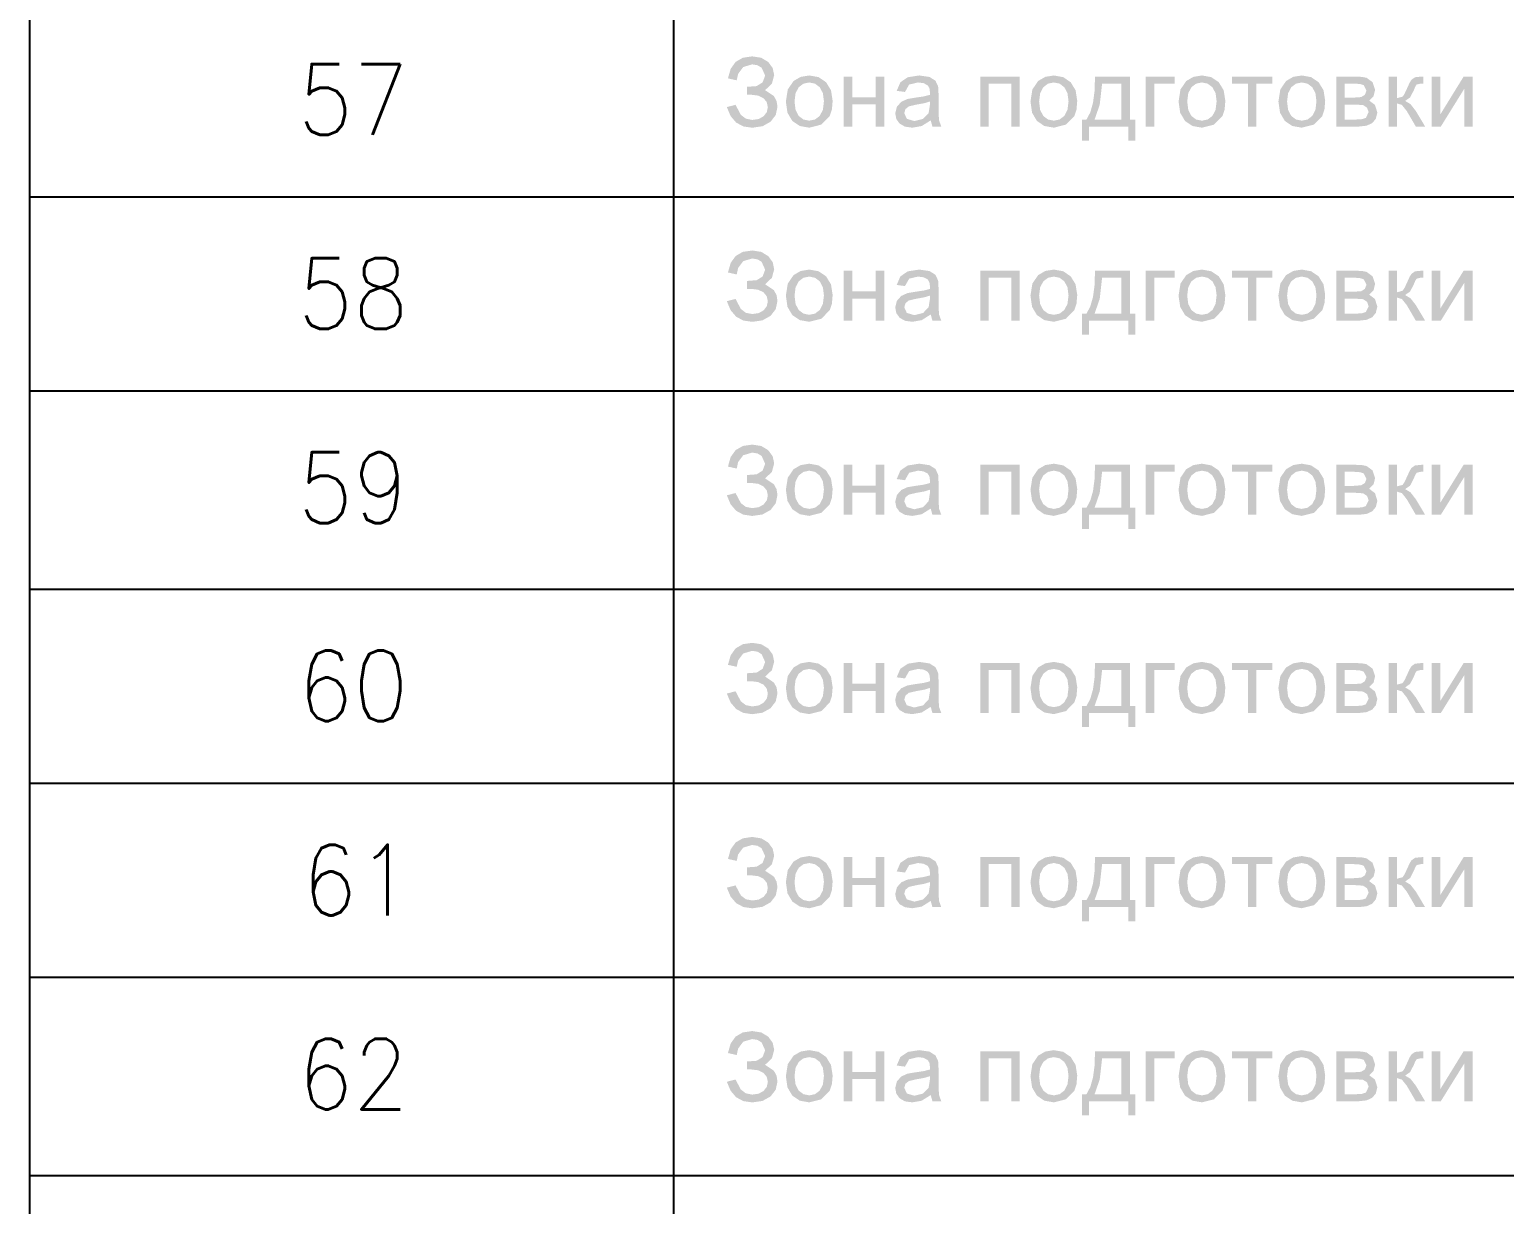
# Model space of a CAD drawing. Header units: millimetres. Extents: x 0 to 420, y 0 to 297.
# Drawn here: x 28.91 to 44.04, y 112.44 to 124.48 of the extents above; entities that cross this region are included whole.
import ezdxf

# ---------------------------------------------------------------- set-up
doc = ezdxf.new("R2010")
doc.units = ezdxf.units.MM
doc.layers.get('0').update_dxf_attribs({"linetype": 'CONTINUOUS'})
doc.styles.get("Standard").update_dxf_attribs({"font": 'STANDARD'})

msp = doc.modelspace()

# ---------------------------------------------------------------- hatches: boundary and pattern name
at = {"true_color": 0x0000fb}
for points in [[(36.063149, 123.685873), (36.152446, 123.709024), (36.207016, 123.605947), (36.258211, 123.567017), (36.323874, 123.554133), (36.390158, 123.563641), (36.440732, 123.592167), (36.472978, 123.634335), (36.483727, 123.684771), (36.472289, 123.736861), (36.438527, 123.777375), (36.384852, 123.80342), (36.315055, 123.812102), (36.270406, 123.812102), (36.270406, 123.893681), (36.369074, 123.900847), (36.429707, 123.938881), (36.456166, 124.008885), (36.419786, 124.089363), (36.37748, 124.114925), (36.322772, 124.123538), (36.23127, 124.096529), (36.178905, 124.025973), (36.164573, 123.959827), (36.074725, 123.980222), (36.102725, 124.0787), (36.153618, 124.14917), (36.227351, 124.191527), (36.323874, 124.205669), (36.416547, 124.1912), (36.488136, 124.147792), (36.533543, 124.085298), (36.54877, 124.013295), (36.525343, 123.925238), (36.455615, 123.859506), (36.546014, 123.798321), (36.573299, 123.747816), (36.582394, 123.688629), (36.564617, 123.604362), (36.511287, 123.535391), (36.429018, 123.489503), (36.324425, 123.474207), (36.232751, 123.487436), (36.158647, 123.527123), (36.102113, 123.593269)], [(37.262357, 123.998412), (37.349449, 123.998412), (37.349449, 123.785643), (37.589779, 123.785643), (37.589779, 123.998412), (37.676871, 123.998412), (37.676871, 123.486333), (37.589779, 123.486333), (37.589779, 123.713434), (37.349449, 123.713434), (37.349449, 123.486333), (37.262357, 123.486333)], [(38.661615, 123.998412), (39.065655, 123.998412), (39.065655, 123.486333), (38.979115, 123.486333), (38.979115, 123.926754), (38.748707, 123.926754), (38.748707, 123.486333), (38.661615, 123.486333)], [(40.358694, 123.998412), (40.653594, 123.998412), (40.653594, 123.926754), (40.445786, 123.926754), (40.445786, 123.486333), (40.358694, 123.486333)], [(41.241099, 123.998412), (41.657267, 123.998412), (41.657267, 123.926754), (41.492453, 123.926754), (41.492453, 123.486333), (41.406464, 123.486333), (41.406464, 123.926754), (41.241099, 123.926754)], [(42.84718, 123.998412), (42.934272, 123.998412), (42.934272, 123.777375), (42.992149, 123.792809), (43.012544, 123.823884), (43.041207, 123.885964), (43.063945, 123.936056), (43.082549, 123.965891), (43.118929, 123.991798), (43.186177, 123.998412), (43.203265, 123.998412), (43.203265, 123.926754), (43.179011, 123.927306), (43.135465, 123.916832), (43.122305, 123.895748), (43.104597, 123.853994), (43.068217, 123.784541), (43.017505, 123.749263), (43.07304, 123.715777), (43.127748, 123.645083), (43.222557, 123.486333), (43.127197, 123.486333), (43.034593, 123.645083), (42.984432, 123.707922), (42.934272, 123.723356), (42.934272, 123.486333), (42.84718, 123.486333)], [(43.28992, 123.998412), (43.377012, 123.998412), (43.377012, 123.608152), (43.617342, 123.998412), (43.711049, 123.998412), (43.711049, 123.486333), (43.624508, 123.486333), (43.624508, 123.874389), (43.383627, 123.486333), (43.28992, 123.486333)], [(36.063149, 121.696207), (36.152446, 121.719358), (36.207016, 121.61628), (36.258211, 121.577351), (36.323874, 121.564466), (36.390158, 121.573975), (36.440732, 121.6025), (36.472978, 121.644668), (36.483727, 121.695104), (36.472289, 121.747194), (36.438527, 121.787708), (36.384852, 121.813753), (36.315055, 121.822435), (36.270406, 121.822435), (36.270406, 121.904015), (36.369074, 121.911181), (36.429707, 121.949214), (36.456166, 122.019219), (36.419786, 122.099696), (36.37748, 122.125259), (36.322772, 122.133872), (36.23127, 122.106862), (36.178905, 122.036306), (36.164573, 121.970161), (36.074725, 121.990556), (36.102725, 122.089034), (36.153618, 122.159503), (36.227351, 122.20186), (36.323874, 122.216003), (36.416547, 122.201533), (36.488136, 122.158125), (36.533543, 122.095631), (36.54877, 122.023628), (36.525343, 121.935572), (36.455615, 121.869839), (36.546014, 121.808655), (36.573299, 121.758149), (36.582394, 121.698963), (36.564617, 121.614696), (36.511287, 121.545725), (36.429018, 121.499836), (36.324425, 121.48454), (36.232751, 121.497769), (36.158647, 121.537457), (36.102113, 121.603602)], [(37.262357, 122.008746), (37.349449, 122.008746), (37.349449, 121.795977), (37.589779, 121.795977), (37.589779, 122.008746), (37.676871, 122.008746), (37.676871, 121.496667), (37.589779, 121.496667), (37.589779, 121.723767), (37.349449, 121.723767), (37.349449, 121.496667), (37.262357, 121.496667)], [(38.661615, 122.008746), (39.065655, 122.008746), (39.065655, 121.496667), (38.979115, 121.496667), (38.979115, 121.937088), (38.748707, 121.937088), (38.748707, 121.496667), (38.661615, 121.496667)], [(40.358694, 122.008746), (40.653594, 122.008746), (40.653594, 121.937088), (40.445786, 121.937088), (40.445786, 121.496667), (40.358694, 121.496667)], [(41.241099, 122.008746), (41.657267, 122.008746), (41.657267, 121.937088), (41.492453, 121.937088), (41.492453, 121.496667), (41.406464, 121.496667), (41.406464, 121.937088), (41.241099, 121.937088)], [(42.84718, 122.008746), (42.934272, 122.008746), (42.934272, 121.787708), (42.992149, 121.803142), (43.012544, 121.834217), (43.041207, 121.896298), (43.063945, 121.946389), (43.082549, 121.976224), (43.118929, 122.002131), (43.186177, 122.008746), (43.203265, 122.008746), (43.203265, 121.937088), (43.179011, 121.937639), (43.135465, 121.927166), (43.122305, 121.906082), (43.104597, 121.864327), (43.068217, 121.794874), (43.017505, 121.759596), (43.07304, 121.72611), (43.127748, 121.655417), (43.222557, 121.496667), (43.127197, 121.496667), (43.034593, 121.655417), (42.984432, 121.718255), (42.934272, 121.733689), (42.934272, 121.496667), (42.84718, 121.496667)], [(43.28992, 122.008746), (43.377012, 122.008746), (43.377012, 121.618485), (43.617342, 122.008746), (43.711049, 122.008746), (43.711049, 121.496667), (43.624508, 121.496667), (43.624508, 121.884722), (43.383627, 121.496667), (43.28992, 121.496667)], [(36.063149, 119.70654), (36.152446, 119.729691), (36.207016, 119.626614), (36.258211, 119.587684), (36.323874, 119.574799), (36.390158, 119.584308), (36.440732, 119.612833), (36.472978, 119.655001), (36.483727, 119.705437), (36.472289, 119.757527), (36.438527, 119.798042), (36.384852, 119.824087), (36.315055, 119.832768), (36.270406, 119.832768), (36.270406, 119.914348), (36.369074, 119.921514), (36.429707, 119.959548), (36.456166, 120.029552), (36.419786, 120.11003), (36.37748, 120.135592), (36.322772, 120.144205), (36.23127, 120.117195), (36.178905, 120.04664), (36.164573, 119.980494), (36.074725, 120.000889), (36.102725, 120.099367), (36.153618, 120.169836), (36.227351, 120.212194), (36.323874, 120.226336), (36.416547, 120.211867), (36.488136, 120.168458), (36.533543, 120.105964), (36.54877, 120.033962), (36.525343, 119.945905), (36.455615, 119.880173), (36.546014, 119.818988), (36.573299, 119.768483), (36.582394, 119.709296), (36.564617, 119.625029), (36.511287, 119.556058), (36.429018, 119.510169), (36.324425, 119.494873), (36.232751, 119.508102), (36.158647, 119.54779), (36.102113, 119.613936)], [(37.262357, 120.019079), (37.349449, 120.019079), (37.349449, 119.80631), (37.589779, 119.80631), (37.589779, 120.019079), (37.676871, 120.019079), (37.676871, 119.507), (37.589779, 119.507), (37.589779, 119.734101), (37.349449, 119.734101), (37.349449, 119.507), (37.262357, 119.507)], [(38.661615, 120.019079), (39.065655, 120.019079), (39.065655, 119.507), (38.979115, 119.507), (38.979115, 119.947421), (38.748707, 119.947421), (38.748707, 119.507), (38.661615, 119.507)], [(40.358694, 120.019079), (40.653594, 120.019079), (40.653594, 119.947421), (40.445786, 119.947421), (40.445786, 119.507), (40.358694, 119.507)], [(41.241099, 120.019079), (41.657267, 120.019079), (41.657267, 119.947421), (41.492453, 119.947421), (41.492453, 119.507), (41.406464, 119.507), (41.406464, 119.947421), (41.241099, 119.947421)], [(42.84718, 120.019079), (42.934272, 120.019079), (42.934272, 119.798042), (42.992149, 119.813476), (43.012544, 119.84455), (43.041207, 119.906631), (43.063945, 119.956723), (43.082549, 119.986557), (43.118929, 120.012464), (43.186177, 120.019079), (43.203265, 120.019079), (43.203265, 119.947421), (43.179011, 119.947972), (43.135465, 119.937499), (43.122305, 119.916415), (43.104597, 119.874661), (43.068217, 119.805207), (43.017505, 119.76993), (43.07304, 119.736443), (43.127748, 119.66575), (43.222557, 119.507), (43.127197, 119.507), (43.034593, 119.66575), (42.984432, 119.728589), (42.934272, 119.744023), (42.934272, 119.507), (42.84718, 119.507)], [(43.28992, 120.019079), (43.377012, 120.019079), (43.377012, 119.628819), (43.617342, 120.019079), (43.711049, 120.019079), (43.711049, 119.507), (43.624508, 119.507), (43.624508, 119.895056), (43.383627, 119.507), (43.28992, 119.507)], [(36.063149, 117.67454), (36.152446, 117.697691), (36.207016, 117.594614), (36.258211, 117.555684), (36.323874, 117.542799), (36.390158, 117.552308), (36.440732, 117.580833), (36.472978, 117.623001), (36.483727, 117.673437), (36.472289, 117.725527), (36.438527, 117.766042), (36.384852, 117.792087), (36.315055, 117.800768), (36.270406, 117.800768), (36.270406, 117.882348), (36.369074, 117.889514), (36.429707, 117.927548), (36.456166, 117.997552), (36.419786, 118.07803), (36.37748, 118.103592), (36.322772, 118.112205), (36.23127, 118.085195), (36.178905, 118.01464), (36.164573, 117.948494), (36.074725, 117.968889), (36.102725, 118.067367), (36.153618, 118.137836), (36.227351, 118.180194), (36.323874, 118.194336), (36.416547, 118.179867), (36.488136, 118.136458), (36.533543, 118.073964), (36.54877, 118.001962), (36.525343, 117.913905), (36.455615, 117.848173), (36.546014, 117.786988), (36.573299, 117.736483), (36.582394, 117.677296), (36.564617, 117.593029), (36.511287, 117.524058), (36.429018, 117.478169), (36.324425, 117.462873), (36.232751, 117.476102), (36.158647, 117.51579), (36.102113, 117.581936)], [(37.262357, 117.987079), (37.349449, 117.987079), (37.349449, 117.77431), (37.589779, 117.77431), (37.589779, 117.987079), (37.676871, 117.987079), (37.676871, 117.475), (37.589779, 117.475), (37.589779, 117.702101), (37.349449, 117.702101), (37.349449, 117.475), (37.262357, 117.475)], [(38.661615, 117.987079), (39.065655, 117.987079), (39.065655, 117.475), (38.979115, 117.475), (38.979115, 117.915421), (38.748707, 117.915421), (38.748707, 117.475), (38.661615, 117.475)], [(40.358694, 117.987079), (40.653594, 117.987079), (40.653594, 117.915421), (40.445786, 117.915421), (40.445786, 117.475), (40.358694, 117.475)], [(41.241099, 117.987079), (41.657267, 117.987079), (41.657267, 117.915421), (41.492453, 117.915421), (41.492453, 117.475), (41.406464, 117.475), (41.406464, 117.915421), (41.241099, 117.915421)], [(42.84718, 117.987079), (42.934272, 117.987079), (42.934272, 117.766042), (42.992149, 117.781476), (43.012544, 117.81255), (43.041207, 117.874631), (43.063945, 117.924723), (43.082549, 117.954557), (43.118929, 117.980464), (43.186177, 117.987079), (43.203265, 117.987079), (43.203265, 117.915421), (43.179011, 117.915972), (43.135465, 117.905499), (43.122305, 117.884415), (43.104597, 117.842661), (43.068217, 117.773207), (43.017505, 117.73793), (43.07304, 117.704443), (43.127748, 117.63375), (43.222557, 117.475), (43.127197, 117.475), (43.034593, 117.63375), (42.984432, 117.696589), (42.934272, 117.712023), (42.934272, 117.475), (42.84718, 117.475)], [(43.28992, 117.987079), (43.377012, 117.987079), (43.377012, 117.596819), (43.617342, 117.987079), (43.711049, 117.987079), (43.711049, 117.475), (43.624508, 117.475), (43.624508, 117.863056), (43.383627, 117.475), (43.28992, 117.475)], [(36.063149, 115.684873), (36.152446, 115.708024), (36.207016, 115.604947), (36.258211, 115.566017), (36.323874, 115.553133), (36.390158, 115.562641), (36.440732, 115.591167), (36.472978, 115.633335), (36.483727, 115.683771), (36.472289, 115.735861), (36.438527, 115.776375), (36.384852, 115.80242), (36.315055, 115.811102), (36.270406, 115.811102), (36.270406, 115.892681), (36.369074, 115.899847), (36.429707, 115.937881), (36.456166, 116.007885), (36.419786, 116.088363), (36.37748, 116.113925), (36.322772, 116.122538), (36.23127, 116.095529), (36.178905, 116.024973), (36.164573, 115.958827), (36.074725, 115.979222), (36.102725, 116.0777), (36.153618, 116.14817), (36.227351, 116.190527), (36.323874, 116.204669), (36.416547, 116.1902), (36.488136, 116.146792), (36.533543, 116.084298), (36.54877, 116.012295), (36.525343, 115.924238), (36.455615, 115.858506), (36.546014, 115.797321), (36.573299, 115.746816), (36.582394, 115.687629), (36.564617, 115.603362), (36.511287, 115.534391), (36.429018, 115.488503), (36.324425, 115.473207), (36.232751, 115.486436), (36.158647, 115.526123), (36.102113, 115.592269)], [(37.262357, 115.997412), (37.349449, 115.997412), (37.349449, 115.784643), (37.589779, 115.784643), (37.589779, 115.997412), (37.676871, 115.997412), (37.676871, 115.485333), (37.589779, 115.485333), (37.589779, 115.712434), (37.349449, 115.712434), (37.349449, 115.485333), (37.262357, 115.485333)], [(38.661615, 115.997412), (39.065655, 115.997412), (39.065655, 115.485333), (38.979115, 115.485333), (38.979115, 115.925754), (38.748707, 115.925754), (38.748707, 115.485333), (38.661615, 115.485333)], [(40.358694, 115.997412), (40.653594, 115.997412), (40.653594, 115.925754), (40.445786, 115.925754), (40.445786, 115.485333), (40.358694, 115.485333)], [(41.241099, 115.997412), (41.657267, 115.997412), (41.657267, 115.925754), (41.492453, 115.925754), (41.492453, 115.485333), (41.406464, 115.485333), (41.406464, 115.925754), (41.241099, 115.925754)], [(42.84718, 115.997412), (42.934272, 115.997412), (42.934272, 115.776375), (42.992149, 115.791809), (43.012544, 115.822884), (43.041207, 115.884964), (43.063945, 115.935056), (43.082549, 115.964891), (43.118929, 115.990798), (43.186177, 115.997412), (43.203265, 115.997412), (43.203265, 115.925754), (43.179011, 115.926306), (43.135465, 115.915832), (43.122305, 115.894748), (43.104597, 115.852994), (43.068217, 115.783541), (43.017505, 115.748263), (43.07304, 115.714777), (43.127748, 115.644083), (43.222557, 115.485333), (43.127197, 115.485333), (43.034593, 115.644083), (42.984432, 115.706922), (42.934272, 115.722356), (42.934272, 115.485333), (42.84718, 115.485333)], [(43.28992, 115.997412), (43.377012, 115.997412), (43.377012, 115.607152), (43.617342, 115.997412), (43.711049, 115.997412), (43.711049, 115.485333), (43.624508, 115.485333), (43.624508, 115.873389), (43.383627, 115.485333), (43.28992, 115.485333)], [(36.063149, 113.695207), (36.152446, 113.718358), (36.207016, 113.61528), (36.258211, 113.576351), (36.323874, 113.563466), (36.390158, 113.572975), (36.440732, 113.6015), (36.472978, 113.643668), (36.483727, 113.694104), (36.472289, 113.746194), (36.438527, 113.786708), (36.384852, 113.812753), (36.315055, 113.821435), (36.270406, 113.821435), (36.270406, 113.903015), (36.369074, 113.910181), (36.429707, 113.948214), (36.456166, 114.018219), (36.419786, 114.098696), (36.37748, 114.124259), (36.322772, 114.132872), (36.23127, 114.105862), (36.178905, 114.035306), (36.164573, 113.969161), (36.074725, 113.989556), (36.102725, 114.088034), (36.153618, 114.158503), (36.227351, 114.20086), (36.323874, 114.215003), (36.416547, 114.200533), (36.488136, 114.157125), (36.533543, 114.094631), (36.54877, 114.022628), (36.525343, 113.934572), (36.455615, 113.868839), (36.546014, 113.807655), (36.573299, 113.757149), (36.582394, 113.697963), (36.564617, 113.613696), (36.511287, 113.544725), (36.429018, 113.498836), (36.324425, 113.48354), (36.232751, 113.496769), (36.158647, 113.536457), (36.102113, 113.602602)], [(37.262357, 114.007746), (37.349449, 114.007746), (37.349449, 113.794977), (37.589779, 113.794977), (37.589779, 114.007746), (37.676871, 114.007746), (37.676871, 113.495667), (37.589779, 113.495667), (37.589779, 113.722767), (37.349449, 113.722767), (37.349449, 113.495667), (37.262357, 113.495667)], [(38.661615, 114.007746), (39.065655, 114.007746), (39.065655, 113.495667), (38.979115, 113.495667), (38.979115, 113.936088), (38.748707, 113.936088), (38.748707, 113.495667), (38.661615, 113.495667)], [(40.358694, 114.007746), (40.653594, 114.007746), (40.653594, 113.936088), (40.445786, 113.936088), (40.445786, 113.495667), (40.358694, 113.495667)], [(41.241099, 114.007746), (41.657267, 114.007746), (41.657267, 113.936088), (41.492453, 113.936088), (41.492453, 113.495667), (41.406464, 113.495667), (41.406464, 113.936088), (41.241099, 113.936088)], [(42.84718, 114.007746), (42.934272, 114.007746), (42.934272, 113.786708), (42.992149, 113.802142), (43.012544, 113.833217), (43.041207, 113.895298), (43.063945, 113.945389), (43.082549, 113.975224), (43.118929, 114.001131), (43.186177, 114.007746), (43.203265, 114.007746), (43.203265, 113.936088), (43.179011, 113.936639), (43.135465, 113.926166), (43.122305, 113.905082), (43.104597, 113.863327), (43.068217, 113.793874), (43.017505, 113.758596), (43.07304, 113.72511), (43.127748, 113.654417), (43.222557, 113.495667), (43.127197, 113.495667), (43.034593, 113.654417), (42.984432, 113.717255), (42.934272, 113.732689), (42.934272, 113.495667), (42.84718, 113.495667)], [(43.28992, 114.007746), (43.377012, 114.007746), (43.377012, 113.617485), (43.617342, 114.007746), (43.711049, 114.007746), (43.711049, 113.495667), (43.624508, 113.495667), (43.624508, 113.883722), (43.383627, 113.495667), (43.28992, 113.495667)]]:
    msp.add_hatch(color=0, dxfattribs=at).paths.add_polyline_path(points, flags=0)
h = msp.add_hatch(color=0, dxfattribs=at)
h.paths.add_polyline_path([(36.668517, 123.742648), (36.688085, 123.866327), (36.747341, 123.953213), (36.820584, 123.995656), (36.908296, 124.009988), (37.004276, 123.992625), (37.080826, 123.940535), (37.131193, 123.858197), (37.148074, 123.749814), (37.140633, 123.661069), (37.118309, 123.59382), (37.032319, 123.506177), (36.908296, 123.474758), (36.811144, 123.491845), (36.734663, 123.54366), (36.685054, 123.627651)], flags=0)
h.paths.add_polyline_path([(36.757263, 123.742648), (36.768011, 123.656177), (36.800257, 123.594923), (36.848696, 123.558474), (36.908296, 123.546416), (36.967414, 123.558543), (37.015783, 123.595474), (37.048029, 123.657417), (37.058777, 123.745405), (37.048029, 123.8285), (37.015783, 123.889272), (36.967414, 123.925996), (36.908296, 123.93833), (36.848696, 123.925996), (36.800257, 123.889272), (36.768011, 123.828156)], flags=0)
h = msp.add_hatch(color=0, dxfattribs=at)
h.paths.add_polyline_path([(38.153674, 123.549723), (38.060518, 123.491294), (37.964607, 123.474758), (37.889917, 123.485093), (37.835071, 123.516099), (37.801103, 123.562952), (37.789872, 123.621381), (37.806959, 123.689732), (37.851608, 123.739892), (37.914446, 123.768556), (37.991616, 123.781785), (38.082429, 123.795014), (38.145957, 123.81155), (38.146508, 123.83415), (38.140376, 123.879281), (38.122254, 123.909115), (38.0805, 123.930957), (38.023036, 123.93833), (37.932636, 123.916832), (37.889641, 123.840765), (37.804754, 123.85234), (37.842788, 123.940535), (37.919407, 123.991798), (38.035714, 124.009988), (38.142098, 123.994554), (38.202732, 123.955418), (38.229741, 123.896989), (38.234151, 123.816511), (38.234151, 123.700756), (38.23546, 123.60202), (38.239663, 123.547518), (38.261712, 123.486333), (38.170761, 123.486333)], flags=0)
h.paths.add_polyline_path([(38.145957, 123.7432), (38.086908, 123.725285), (38.004294, 123.710678), (37.928778, 123.693039), (37.894602, 123.664927), (37.882476, 123.623586), (37.908383, 123.565708), (37.985553, 123.542557), (38.07485, 123.564606), (38.132176, 123.624688), (38.145957, 123.71178)], flags=0)
h = msp.add_hatch(color=0, dxfattribs=at)
h.paths.add_polyline_path([(39.176277, 123.742648), (39.195845, 123.866327), (39.255101, 123.953213), (39.328344, 123.995656), (39.416056, 124.009988), (39.512036, 123.992625), (39.588586, 123.940535), (39.638954, 123.858197), (39.655835, 123.749814), (39.648393, 123.661069), (39.626069, 123.59382), (39.540079, 123.506177), (39.416056, 123.474758), (39.318904, 123.491845), (39.242423, 123.54366), (39.192814, 123.627651)], flags=0)
h.paths.add_polyline_path([(39.265023, 123.742648), (39.275772, 123.656177), (39.308018, 123.594923), (39.356456, 123.558474), (39.416056, 123.546416), (39.475174, 123.558543), (39.523543, 123.595474), (39.555789, 123.657417), (39.566538, 123.745405), (39.555789, 123.8285), (39.523543, 123.889272), (39.475174, 123.925996), (39.416056, 123.93833), (39.356456, 123.925996), (39.308018, 123.889272), (39.275772, 123.828156)], flags=0)
h = msp.add_hatch(color=0, dxfattribs=at)
h.paths.add_polyline_path([(40.694664, 123.742648), (40.714232, 123.866327), (40.773487, 123.953213), (40.84673, 123.995656), (40.934442, 124.009988), (41.030423, 123.992625), (41.106973, 123.940535), (41.15734, 123.858197), (41.174221, 123.749814), (41.166779, 123.661069), (41.144455, 123.59382), (41.058466, 123.506177), (40.934442, 123.474758), (40.837291, 123.491845), (40.760809, 123.54366), (40.7112, 123.627651)], flags=0)
h.paths.add_polyline_path([(40.783409, 123.742648), (40.794158, 123.656177), (40.826404, 123.594923), (40.874842, 123.558474), (40.934442, 123.546416), (40.99356, 123.558543), (41.041929, 123.595474), (41.074175, 123.657417), (41.084924, 123.745405), (41.074175, 123.8285), (41.041929, 123.889272), (40.99356, 123.925996), (40.934442, 123.93833), (40.874842, 123.925996), (40.826404, 123.889272), (40.794158, 123.828156)], flags=0)
h = msp.add_hatch(color=0, dxfattribs=at)
h.paths.add_polyline_path([(41.718363, 123.742648), (41.737931, 123.866327), (41.797187, 123.953213), (41.870429, 123.995656), (41.958141, 124.009988), (42.054122, 123.992625), (42.130672, 123.940535), (42.181039, 123.858197), (42.19792, 123.749814), (42.190479, 123.661069), (42.168155, 123.59382), (42.082165, 123.506177), (41.958141, 123.474758), (41.86099, 123.491845), (41.784509, 123.54366), (41.734899, 123.627651)], flags=0)
h.paths.add_polyline_path([(41.807109, 123.742648), (41.817857, 123.656177), (41.850103, 123.594923), (41.898541, 123.558474), (41.958141, 123.546416), (42.017259, 123.558543), (42.065628, 123.595474), (42.097875, 123.657417), (42.108623, 123.745405), (42.097875, 123.8285), (42.065628, 123.889272), (42.017259, 123.925996), (41.958141, 123.93833), (41.898541, 123.925996), (41.850103, 123.889272), (41.817857, 123.828156)], flags=0)
h = msp.add_hatch(color=0, dxfattribs=at)
h.paths.add_polyline_path([(39.837917, 123.998412), (40.195104, 123.998412), (40.195104, 123.557991), (40.250777, 123.557991), (40.250777, 123.341364), (40.179119, 123.341364), (40.179119, 123.486333), (39.776181, 123.486333), (39.776181, 123.341364), (39.704523, 123.341364), (39.704523, 123.557991), (39.750274, 123.557991), (39.789858, 123.632001), (39.81766, 123.730039), (39.833679, 123.852159)], flags=0)
h.paths.add_polyline_path([(39.910677, 123.926754), (39.886355, 123.709713), (39.833507, 123.557991), (40.108564, 123.557991), (40.108564, 123.926754)], flags=0)
h = msp.add_hatch(color=0, dxfattribs=at)
h.paths.add_polyline_path([(42.312203, 123.998412), (42.512294, 123.998412), (42.576442, 123.995243), (42.621986, 123.986286), (42.683722, 123.941086), (42.709629, 123.862813), (42.694195, 123.798321), (42.648995, 123.753122), (42.708527, 123.707922), (42.73278, 123.629649), (42.717139, 123.566122), (42.680415, 123.521611), (42.622537, 123.495084), (42.543162, 123.486333), (42.312203, 123.486333)], flags=0)
h.paths.add_polyline_path([(42.399295, 123.782887), (42.491899, 123.782887), (42.567416, 123.788399), (42.604898, 123.812102), (42.621435, 123.854545), (42.592771, 123.910769), (42.553842, 123.922689), (42.494655, 123.926754), (42.399295, 123.926754)], flags=0)
h.paths.add_polyline_path([(42.399295, 123.557991), (42.513396, 123.557991), (42.575477, 123.562194), (42.61482, 123.575079), (42.643483, 123.634059), (42.627498, 123.679259), (42.586157, 123.706268), (42.504026, 123.71178), (42.399295, 123.71178)], flags=0)
h = msp.add_hatch(color=0, dxfattribs=at)
h.paths.add_polyline_path([(36.668517, 121.752982), (36.688085, 121.876661), (36.747341, 121.963546), (36.820584, 122.00599), (36.908296, 122.020321), (37.004276, 122.002958), (37.080826, 121.950868), (37.131193, 121.86853), (37.148074, 121.760148), (37.140633, 121.671402), (37.118309, 121.604154), (37.032319, 121.51651), (36.908296, 121.485091), (36.811144, 121.502179), (36.734663, 121.553993), (36.685054, 121.637984)], flags=0)
h.paths.add_polyline_path([(36.757263, 121.752982), (36.768011, 121.66651), (36.800257, 121.605256), (36.848696, 121.568807), (36.908296, 121.556749), (36.967414, 121.568876), (37.015783, 121.605807), (37.048029, 121.66775), (37.058777, 121.755738), (37.048029, 121.838834), (37.015783, 121.899605), (36.967414, 121.93633), (36.908296, 121.948663), (36.848696, 121.93633), (36.800257, 121.899605), (36.768011, 121.838489)], flags=0)
h = msp.add_hatch(color=0, dxfattribs=at)
h.paths.add_polyline_path([(38.153674, 121.560056), (38.060518, 121.501628), (37.964607, 121.485091), (37.889917, 121.495426), (37.835071, 121.526432), (37.801103, 121.573286), (37.789872, 121.631714), (37.806959, 121.700065), (37.851608, 121.750226), (37.914446, 121.778889), (37.991616, 121.792118), (38.082429, 121.805347), (38.145957, 121.821884), (38.146508, 121.844484), (38.140376, 121.889614), (38.122254, 121.919449), (38.0805, 121.941291), (38.023036, 121.948663), (37.932636, 121.927166), (37.889641, 121.851098), (37.804754, 121.862674), (37.842788, 121.950868), (37.919407, 122.002131), (38.035714, 122.020321), (38.142098, 122.004887), (38.202732, 121.965751), (38.229741, 121.907322), (38.234151, 121.826845), (38.234151, 121.711089), (38.23546, 121.612353), (38.239663, 121.557852), (38.261712, 121.496667), (38.170761, 121.496667)], flags=0)
h.paths.add_polyline_path([(38.145957, 121.753533), (38.086908, 121.735618), (38.004294, 121.721011), (37.928778, 121.703372), (37.894602, 121.67526), (37.882476, 121.633919), (37.908383, 121.576042), (37.985553, 121.552891), (38.07485, 121.574939), (38.132176, 121.635022), (38.145957, 121.722114)], flags=0)
h = msp.add_hatch(color=0, dxfattribs=at)
h.paths.add_polyline_path([(39.176277, 121.752982), (39.195845, 121.876661), (39.255101, 121.963546), (39.328344, 122.00599), (39.416056, 122.020321), (39.512036, 122.002958), (39.588586, 121.950868), (39.638954, 121.86853), (39.655835, 121.760148), (39.648393, 121.671402), (39.626069, 121.604154), (39.540079, 121.51651), (39.416056, 121.485091), (39.318904, 121.502179), (39.242423, 121.553993), (39.192814, 121.637984)], flags=0)
h.paths.add_polyline_path([(39.265023, 121.752982), (39.275772, 121.66651), (39.308018, 121.605256), (39.356456, 121.568807), (39.416056, 121.556749), (39.475174, 121.568876), (39.523543, 121.605807), (39.555789, 121.66775), (39.566538, 121.755738), (39.555789, 121.838834), (39.523543, 121.899605), (39.475174, 121.93633), (39.416056, 121.948663), (39.356456, 121.93633), (39.308018, 121.899605), (39.275772, 121.838489)], flags=0)
h = msp.add_hatch(color=0, dxfattribs=at)
h.paths.add_polyline_path([(39.837917, 122.008746), (40.195104, 122.008746), (40.195104, 121.568325), (40.250777, 121.568325), (40.250777, 121.351697), (40.179119, 121.351697), (40.179119, 121.496667), (39.776181, 121.496667), (39.776181, 121.351697), (39.704523, 121.351697), (39.704523, 121.568325), (39.750274, 121.568325), (39.789858, 121.642334), (39.81766, 121.740373), (39.833679, 121.862493)], flags=0)
h.paths.add_polyline_path([(39.910677, 121.937088), (39.886355, 121.720047), (39.833507, 121.568325), (40.108564, 121.568325), (40.108564, 121.937088)], flags=0)
h = msp.add_hatch(color=0, dxfattribs=at)
h.paths.add_polyline_path([(40.694664, 121.752982), (40.714232, 121.876661), (40.773487, 121.963546), (40.84673, 122.00599), (40.934442, 122.020321), (41.030423, 122.002958), (41.106973, 121.950868), (41.15734, 121.86853), (41.174221, 121.760148), (41.166779, 121.671402), (41.144455, 121.604154), (41.058466, 121.51651), (40.934442, 121.485091), (40.837291, 121.502179), (40.760809, 121.553993), (40.7112, 121.637984)], flags=0)
h.paths.add_polyline_path([(40.783409, 121.752982), (40.794158, 121.66651), (40.826404, 121.605256), (40.874842, 121.568807), (40.934442, 121.556749), (40.99356, 121.568876), (41.041929, 121.605807), (41.074175, 121.66775), (41.084924, 121.755738), (41.074175, 121.838834), (41.041929, 121.899605), (40.99356, 121.93633), (40.934442, 121.948663), (40.874842, 121.93633), (40.826404, 121.899605), (40.794158, 121.838489)], flags=0)
h = msp.add_hatch(color=0, dxfattribs=at)
h.paths.add_polyline_path([(41.718363, 121.752982), (41.737931, 121.876661), (41.797187, 121.963546), (41.870429, 122.00599), (41.958141, 122.020321), (42.054122, 122.002958), (42.130672, 121.950868), (42.181039, 121.86853), (42.19792, 121.760148), (42.190479, 121.671402), (42.168155, 121.604154), (42.082165, 121.51651), (41.958141, 121.485091), (41.86099, 121.502179), (41.784509, 121.553993), (41.734899, 121.637984)], flags=0)
h.paths.add_polyline_path([(41.807109, 121.752982), (41.817857, 121.66651), (41.850103, 121.605256), (41.898541, 121.568807), (41.958141, 121.556749), (42.017259, 121.568876), (42.065628, 121.605807), (42.097875, 121.66775), (42.108623, 121.755738), (42.097875, 121.838834), (42.065628, 121.899605), (42.017259, 121.93633), (41.958141, 121.948663), (41.898541, 121.93633), (41.850103, 121.899605), (41.817857, 121.838489)], flags=0)
h = msp.add_hatch(color=0, dxfattribs=at)
h.paths.add_polyline_path([(42.312203, 122.008746), (42.512294, 122.008746), (42.576442, 122.005576), (42.621986, 121.996619), (42.683722, 121.951419), (42.709629, 121.873147), (42.694195, 121.808655), (42.648995, 121.763455), (42.708527, 121.718255), (42.73278, 121.639983), (42.717139, 121.576455), (42.680415, 121.531944), (42.622537, 121.505417), (42.543162, 121.496667), (42.312203, 121.496667)], flags=0)
h.paths.add_polyline_path([(42.399295, 121.79322), (42.491899, 121.79322), (42.567416, 121.798733), (42.604898, 121.822435), (42.621435, 121.864878), (42.592771, 121.921102), (42.553842, 121.933022), (42.494655, 121.937088), (42.399295, 121.937088)], flags=0)
h.paths.add_polyline_path([(42.399295, 121.568325), (42.513396, 121.568325), (42.575477, 121.572528), (42.61482, 121.585412), (42.643483, 121.644392), (42.627498, 121.689592), (42.586157, 121.716602), (42.504026, 121.722114), (42.399295, 121.722114)], flags=0)
h = msp.add_hatch(color=0, dxfattribs=at)
h.paths.add_polyline_path([(36.668517, 119.763315), (36.688085, 119.886994), (36.747341, 119.973879), (36.820584, 120.016323), (36.908296, 120.030655), (37.004276, 120.013291), (37.080826, 119.961201), (37.131193, 119.878864), (37.148074, 119.770481), (37.140633, 119.681735), (37.118309, 119.614487), (37.032319, 119.526844), (36.908296, 119.495424), (36.811144, 119.512512), (36.734663, 119.564326), (36.685054, 119.648318)], flags=0)
h.paths.add_polyline_path([(36.757263, 119.763315), (36.768011, 119.676843), (36.800257, 119.615589), (36.848696, 119.57914), (36.908296, 119.567082), (36.967414, 119.579209), (37.015783, 119.616141), (37.048029, 119.678083), (37.058777, 119.766071), (37.048029, 119.849167), (37.015783, 119.909938), (36.967414, 119.946663), (36.908296, 119.958997), (36.848696, 119.946663), (36.800257, 119.909938), (36.768011, 119.848822)], flags=0)
h = msp.add_hatch(color=0, dxfattribs=at)
h.paths.add_polyline_path([(38.153674, 119.57039), (38.060518, 119.511961), (37.964607, 119.495424), (37.889917, 119.50576), (37.835071, 119.536766), (37.801103, 119.583619), (37.789872, 119.642048), (37.806959, 119.710398), (37.851608, 119.760559), (37.914446, 119.789222), (37.991616, 119.802451), (38.082429, 119.815681), (38.145957, 119.832217), (38.146508, 119.854817), (38.140376, 119.899948), (38.122254, 119.929782), (38.0805, 119.951624), (38.023036, 119.958997), (37.932636, 119.937499), (37.889641, 119.861431), (37.804754, 119.873007), (37.842788, 119.961201), (37.919407, 120.012464), (38.035714, 120.030655), (38.142098, 120.01522), (38.202732, 119.976084), (38.229741, 119.917655), (38.234151, 119.837178), (38.234151, 119.721423), (38.23546, 119.622686), (38.239663, 119.568185), (38.261712, 119.507), (38.170761, 119.507)], flags=0)
h.paths.add_polyline_path([(38.145957, 119.763866), (38.086908, 119.745952), (38.004294, 119.731345), (37.928778, 119.713706), (37.894602, 119.685594), (37.882476, 119.644253), (37.908383, 119.586375), (37.985553, 119.563224), (38.07485, 119.585273), (38.132176, 119.645355), (38.145957, 119.732447)], flags=0)
h = msp.add_hatch(color=0, dxfattribs=at)
h.paths.add_polyline_path([(39.176277, 119.763315), (39.195845, 119.886994), (39.255101, 119.973879), (39.328344, 120.016323), (39.416056, 120.030655), (39.512036, 120.013291), (39.588586, 119.961201), (39.638954, 119.878864), (39.655835, 119.770481), (39.648393, 119.681735), (39.626069, 119.614487), (39.540079, 119.526844), (39.416056, 119.495424), (39.318904, 119.512512), (39.242423, 119.564326), (39.192814, 119.648318)], flags=0)
h.paths.add_polyline_path([(39.265023, 119.763315), (39.275772, 119.676843), (39.308018, 119.615589), (39.356456, 119.57914), (39.416056, 119.567082), (39.475174, 119.579209), (39.523543, 119.616141), (39.555789, 119.678083), (39.566538, 119.766071), (39.555789, 119.849167), (39.523543, 119.909938), (39.475174, 119.946663), (39.416056, 119.958997), (39.356456, 119.946663), (39.308018, 119.909938), (39.275772, 119.848822)], flags=0)
h = msp.add_hatch(color=0, dxfattribs=at)
h.paths.add_polyline_path([(39.837917, 120.019079), (40.195104, 120.019079), (40.195104, 119.578658), (40.250777, 119.578658), (40.250777, 119.36203), (40.179119, 119.36203), (40.179119, 119.507), (39.776181, 119.507), (39.776181, 119.36203), (39.704523, 119.36203), (39.704523, 119.578658), (39.750274, 119.578658), (39.789858, 119.652667), (39.81766, 119.750706), (39.833679, 119.872826)], flags=0)
h.paths.add_polyline_path([(39.910677, 119.947421), (39.886355, 119.73038), (39.833507, 119.578658), (40.108564, 119.578658), (40.108564, 119.947421)], flags=0)
h = msp.add_hatch(color=0, dxfattribs=at)
h.paths.add_polyline_path([(40.694664, 119.763315), (40.714232, 119.886994), (40.773487, 119.973879), (40.84673, 120.016323), (40.934442, 120.030655), (41.030423, 120.013291), (41.106973, 119.961201), (41.15734, 119.878864), (41.174221, 119.770481), (41.166779, 119.681735), (41.144455, 119.614487), (41.058466, 119.526844), (40.934442, 119.495424), (40.837291, 119.512512), (40.760809, 119.564326), (40.7112, 119.648318)], flags=0)
h.paths.add_polyline_path([(40.783409, 119.763315), (40.794158, 119.676843), (40.826404, 119.615589), (40.874842, 119.57914), (40.934442, 119.567082), (40.99356, 119.579209), (41.041929, 119.616141), (41.074175, 119.678083), (41.084924, 119.766071), (41.074175, 119.849167), (41.041929, 119.909938), (40.99356, 119.946663), (40.934442, 119.958997), (40.874842, 119.946663), (40.826404, 119.909938), (40.794158, 119.848822)], flags=0)
h = msp.add_hatch(color=0, dxfattribs=at)
h.paths.add_polyline_path([(41.718363, 119.763315), (41.737931, 119.886994), (41.797187, 119.973879), (41.870429, 120.016323), (41.958141, 120.030655), (42.054122, 120.013291), (42.130672, 119.961201), (42.181039, 119.878864), (42.19792, 119.770481), (42.190479, 119.681735), (42.168155, 119.614487), (42.082165, 119.526844), (41.958141, 119.495424), (41.86099, 119.512512), (41.784509, 119.564326), (41.734899, 119.648318)], flags=0)
h.paths.add_polyline_path([(41.807109, 119.763315), (41.817857, 119.676843), (41.850103, 119.615589), (41.898541, 119.57914), (41.958141, 119.567082), (42.017259, 119.579209), (42.065628, 119.616141), (42.097875, 119.678083), (42.108623, 119.766071), (42.097875, 119.849167), (42.065628, 119.909938), (42.017259, 119.946663), (41.958141, 119.958997), (41.898541, 119.946663), (41.850103, 119.909938), (41.817857, 119.848822)], flags=0)
h = msp.add_hatch(color=0, dxfattribs=at)
h.paths.add_polyline_path([(42.312203, 120.019079), (42.512294, 120.019079), (42.576442, 120.01591), (42.621986, 120.006952), (42.683722, 119.961753), (42.709629, 119.88348), (42.694195, 119.818988), (42.648995, 119.773788), (42.708527, 119.728589), (42.73278, 119.650316), (42.717139, 119.586788), (42.680415, 119.542278), (42.622537, 119.515751), (42.543162, 119.507), (42.312203, 119.507)], flags=0)
h.paths.add_polyline_path([(42.399295, 119.803554), (42.491899, 119.803554), (42.567416, 119.809066), (42.604898, 119.832768), (42.621435, 119.875212), (42.592771, 119.931436), (42.553842, 119.943356), (42.494655, 119.947421), (42.399295, 119.947421)], flags=0)
h.paths.add_polyline_path([(42.399295, 119.578658), (42.513396, 119.578658), (42.575477, 119.582861), (42.61482, 119.595746), (42.643483, 119.654726), (42.627498, 119.699925), (42.586157, 119.726935), (42.504026, 119.732447), (42.399295, 119.732447)], flags=0)
h = msp.add_hatch(color=0, dxfattribs=at)
h.paths.add_polyline_path([(36.668517, 117.731315), (36.688085, 117.854994), (36.747341, 117.941879), (36.820584, 117.984323), (36.908296, 117.998655), (37.004276, 117.981291), (37.080826, 117.929201), (37.131193, 117.846864), (37.148074, 117.738481), (37.140633, 117.649735), (37.118309, 117.582487), (37.032319, 117.494844), (36.908296, 117.463424), (36.811144, 117.480512), (36.734663, 117.532326), (36.685054, 117.616318)], flags=0)
h.paths.add_polyline_path([(36.757263, 117.731315), (36.768011, 117.644843), (36.800257, 117.583589), (36.848696, 117.54714), (36.908296, 117.535082), (36.967414, 117.547209), (37.015783, 117.584141), (37.048029, 117.646083), (37.058777, 117.734071), (37.048029, 117.817167), (37.015783, 117.877938), (36.967414, 117.914663), (36.908296, 117.926997), (36.848696, 117.914663), (36.800257, 117.877938), (36.768011, 117.816822)], flags=0)
h = msp.add_hatch(color=0, dxfattribs=at)
h.paths.add_polyline_path([(38.153674, 117.53839), (38.060518, 117.479961), (37.964607, 117.463424), (37.889917, 117.47376), (37.835071, 117.504766), (37.801103, 117.551619), (37.789872, 117.610048), (37.806959, 117.678398), (37.851608, 117.728559), (37.914446, 117.757222), (37.991616, 117.770451), (38.082429, 117.783681), (38.145957, 117.800217), (38.146508, 117.822817), (38.140376, 117.867948), (38.122254, 117.897782), (38.0805, 117.919624), (38.023036, 117.926997), (37.932636, 117.905499), (37.889641, 117.829431), (37.804754, 117.841007), (37.842788, 117.929201), (37.919407, 117.980464), (38.035714, 117.998655), (38.142098, 117.98322), (38.202732, 117.944084), (38.229741, 117.885655), (38.234151, 117.805178), (38.234151, 117.689423), (38.23546, 117.590686), (38.239663, 117.536185), (38.261712, 117.475), (38.170761, 117.475)], flags=0)
h.paths.add_polyline_path([(38.145957, 117.731866), (38.086908, 117.713952), (38.004294, 117.699345), (37.928778, 117.681706), (37.894602, 117.653594), (37.882476, 117.612253), (37.908383, 117.554375), (37.985553, 117.531224), (38.07485, 117.553273), (38.132176, 117.613355), (38.145957, 117.700447)], flags=0)
h = msp.add_hatch(color=0, dxfattribs=at)
h.paths.add_polyline_path([(39.176277, 117.731315), (39.195845, 117.854994), (39.255101, 117.941879), (39.328344, 117.984323), (39.416056, 117.998655), (39.512036, 117.981291), (39.588586, 117.929201), (39.638954, 117.846864), (39.655835, 117.738481), (39.648393, 117.649735), (39.626069, 117.582487), (39.540079, 117.494844), (39.416056, 117.463424), (39.318904, 117.480512), (39.242423, 117.532326), (39.192814, 117.616318)], flags=0)
h.paths.add_polyline_path([(39.265023, 117.731315), (39.275772, 117.644843), (39.308018, 117.583589), (39.356456, 117.54714), (39.416056, 117.535082), (39.475174, 117.547209), (39.523543, 117.584141), (39.555789, 117.646083), (39.566538, 117.734071), (39.555789, 117.817167), (39.523543, 117.877938), (39.475174, 117.914663), (39.416056, 117.926997), (39.356456, 117.914663), (39.308018, 117.877938), (39.275772, 117.816822)], flags=0)
h = msp.add_hatch(color=0, dxfattribs=at)
h.paths.add_polyline_path([(39.837917, 117.987079), (40.195104, 117.987079), (40.195104, 117.546658), (40.250777, 117.546658), (40.250777, 117.33003), (40.179119, 117.33003), (40.179119, 117.475), (39.776181, 117.475), (39.776181, 117.33003), (39.704523, 117.33003), (39.704523, 117.546658), (39.750274, 117.546658), (39.789858, 117.620667), (39.81766, 117.718706), (39.833679, 117.840826)], flags=0)
h.paths.add_polyline_path([(39.910677, 117.915421), (39.886355, 117.69838), (39.833507, 117.546658), (40.108564, 117.546658), (40.108564, 117.915421)], flags=0)
h = msp.add_hatch(color=0, dxfattribs=at)
h.paths.add_polyline_path([(40.694664, 117.731315), (40.714232, 117.854994), (40.773487, 117.941879), (40.84673, 117.984323), (40.934442, 117.998655), (41.030423, 117.981291), (41.106973, 117.929201), (41.15734, 117.846864), (41.174221, 117.738481), (41.166779, 117.649735), (41.144455, 117.582487), (41.058466, 117.494844), (40.934442, 117.463424), (40.837291, 117.480512), (40.760809, 117.532326), (40.7112, 117.616318)], flags=0)
h.paths.add_polyline_path([(40.783409, 117.731315), (40.794158, 117.644843), (40.826404, 117.583589), (40.874842, 117.54714), (40.934442, 117.535082), (40.99356, 117.547209), (41.041929, 117.584141), (41.074175, 117.646083), (41.084924, 117.734071), (41.074175, 117.817167), (41.041929, 117.877938), (40.99356, 117.914663), (40.934442, 117.926997), (40.874842, 117.914663), (40.826404, 117.877938), (40.794158, 117.816822)], flags=0)
h = msp.add_hatch(color=0, dxfattribs=at)
h.paths.add_polyline_path([(41.718363, 117.731315), (41.737931, 117.854994), (41.797187, 117.941879), (41.870429, 117.984323), (41.958141, 117.998655), (42.054122, 117.981291), (42.130672, 117.929201), (42.181039, 117.846864), (42.19792, 117.738481), (42.190479, 117.649735), (42.168155, 117.582487), (42.082165, 117.494844), (41.958141, 117.463424), (41.86099, 117.480512), (41.784509, 117.532326), (41.734899, 117.616318)], flags=0)
h.paths.add_polyline_path([(41.807109, 117.731315), (41.817857, 117.644843), (41.850103, 117.583589), (41.898541, 117.54714), (41.958141, 117.535082), (42.017259, 117.547209), (42.065628, 117.584141), (42.097875, 117.646083), (42.108623, 117.734071), (42.097875, 117.817167), (42.065628, 117.877938), (42.017259, 117.914663), (41.958141, 117.926997), (41.898541, 117.914663), (41.850103, 117.877938), (41.817857, 117.816822)], flags=0)
h = msp.add_hatch(color=0, dxfattribs=at)
h.paths.add_polyline_path([(42.312203, 117.987079), (42.512294, 117.987079), (42.576442, 117.98391), (42.621986, 117.974952), (42.683722, 117.929753), (42.709629, 117.85148), (42.694195, 117.786988), (42.648995, 117.741788), (42.708527, 117.696589), (42.73278, 117.618316), (42.717139, 117.554788), (42.680415, 117.510278), (42.622537, 117.483751), (42.543162, 117.475), (42.312203, 117.475)], flags=0)
h.paths.add_polyline_path([(42.399295, 117.771554), (42.491899, 117.771554), (42.567416, 117.777066), (42.604898, 117.800768), (42.621435, 117.843212), (42.592771, 117.899436), (42.553842, 117.911356), (42.494655, 117.915421), (42.399295, 117.915421)], flags=0)
h.paths.add_polyline_path([(42.399295, 117.546658), (42.513396, 117.546658), (42.575477, 117.550861), (42.61482, 117.563746), (42.643483, 117.622726), (42.627498, 117.667925), (42.586157, 117.694935), (42.504026, 117.700447), (42.399295, 117.700447)], flags=0)
h = msp.add_hatch(color=0, dxfattribs=at)
h.paths.add_polyline_path([(36.668517, 115.741648), (36.688085, 115.865327), (36.747341, 115.952213), (36.820584, 115.994656), (36.908296, 116.008988), (37.004276, 115.991625), (37.080826, 115.939535), (37.131193, 115.857197), (37.148074, 115.748814), (37.140633, 115.660069), (37.118309, 115.59282), (37.032319, 115.505177), (36.908296, 115.473758), (36.811144, 115.490845), (36.734663, 115.54266), (36.685054, 115.626651)], flags=0)
h.paths.add_polyline_path([(36.757263, 115.741648), (36.768011, 115.655177), (36.800257, 115.593923), (36.848696, 115.557474), (36.908296, 115.545416), (36.967414, 115.557543), (37.015783, 115.594474), (37.048029, 115.656417), (37.058777, 115.744405), (37.048029, 115.8275), (37.015783, 115.888272), (36.967414, 115.924996), (36.908296, 115.93733), (36.848696, 115.924996), (36.800257, 115.888272), (36.768011, 115.827156)], flags=0)
h = msp.add_hatch(color=0, dxfattribs=at)
h.paths.add_polyline_path([(38.153674, 115.548723), (38.060518, 115.490294), (37.964607, 115.473758), (37.889917, 115.484093), (37.835071, 115.515099), (37.801103, 115.561952), (37.789872, 115.620381), (37.806959, 115.688732), (37.851608, 115.738892), (37.914446, 115.767556), (37.991616, 115.780785), (38.082429, 115.794014), (38.145957, 115.81055), (38.146508, 115.83315), (38.140376, 115.878281), (38.122254, 115.908115), (38.0805, 115.929957), (38.023036, 115.93733), (37.932636, 115.915832), (37.889641, 115.839765), (37.804754, 115.85134), (37.842788, 115.939535), (37.919407, 115.990798), (38.035714, 116.008988), (38.142098, 115.993554), (38.202732, 115.954418), (38.229741, 115.895989), (38.234151, 115.815511), (38.234151, 115.699756), (38.23546, 115.60102), (38.239663, 115.546518), (38.261712, 115.485333), (38.170761, 115.485333)], flags=0)
h.paths.add_polyline_path([(38.145957, 115.7422), (38.086908, 115.724285), (38.004294, 115.709678), (37.928778, 115.692039), (37.894602, 115.663927), (37.882476, 115.622586), (37.908383, 115.564708), (37.985553, 115.541557), (38.07485, 115.563606), (38.132176, 115.623688), (38.145957, 115.71078)], flags=0)
h = msp.add_hatch(color=0, dxfattribs=at)
h.paths.add_polyline_path([(39.176277, 115.741648), (39.195845, 115.865327), (39.255101, 115.952213), (39.328344, 115.994656), (39.416056, 116.008988), (39.512036, 115.991625), (39.588586, 115.939535), (39.638954, 115.857197), (39.655835, 115.748814), (39.648393, 115.660069), (39.626069, 115.59282), (39.540079, 115.505177), (39.416056, 115.473758), (39.318904, 115.490845), (39.242423, 115.54266), (39.192814, 115.626651)], flags=0)
h.paths.add_polyline_path([(39.265023, 115.741648), (39.275772, 115.655177), (39.308018, 115.593923), (39.356456, 115.557474), (39.416056, 115.545416), (39.475174, 115.557543), (39.523543, 115.594474), (39.555789, 115.656417), (39.566538, 115.744405), (39.555789, 115.8275), (39.523543, 115.888272), (39.475174, 115.924996), (39.416056, 115.93733), (39.356456, 115.924996), (39.308018, 115.888272), (39.275772, 115.827156)], flags=0)
h = msp.add_hatch(color=0, dxfattribs=at)
h.paths.add_polyline_path([(39.837917, 115.997412), (40.195104, 115.997412), (40.195104, 115.556991), (40.250777, 115.556991), (40.250777, 115.340364), (40.179119, 115.340364), (40.179119, 115.485333), (39.776181, 115.485333), (39.776181, 115.340364), (39.704523, 115.340364), (39.704523, 115.556991), (39.750274, 115.556991), (39.789858, 115.631001), (39.81766, 115.729039), (39.833679, 115.851159)], flags=0)
h.paths.add_polyline_path([(39.910677, 115.925754), (39.886355, 115.708713), (39.833507, 115.556991), (40.108564, 115.556991), (40.108564, 115.925754)], flags=0)
h = msp.add_hatch(color=0, dxfattribs=at)
h.paths.add_polyline_path([(40.694664, 115.741648), (40.714232, 115.865327), (40.773487, 115.952213), (40.84673, 115.994656), (40.934442, 116.008988), (41.030423, 115.991625), (41.106973, 115.939535), (41.15734, 115.857197), (41.174221, 115.748814), (41.166779, 115.660069), (41.144455, 115.59282), (41.058466, 115.505177), (40.934442, 115.473758), (40.837291, 115.490845), (40.760809, 115.54266), (40.7112, 115.626651)], flags=0)
h.paths.add_polyline_path([(40.783409, 115.741648), (40.794158, 115.655177), (40.826404, 115.593923), (40.874842, 115.557474), (40.934442, 115.545416), (40.99356, 115.557543), (41.041929, 115.594474), (41.074175, 115.656417), (41.084924, 115.744405), (41.074175, 115.8275), (41.041929, 115.888272), (40.99356, 115.924996), (40.934442, 115.93733), (40.874842, 115.924996), (40.826404, 115.888272), (40.794158, 115.827156)], flags=0)
h = msp.add_hatch(color=0, dxfattribs=at)
h.paths.add_polyline_path([(41.718363, 115.741648), (41.737931, 115.865327), (41.797187, 115.952213), (41.870429, 115.994656), (41.958141, 116.008988), (42.054122, 115.991625), (42.130672, 115.939535), (42.181039, 115.857197), (42.19792, 115.748814), (42.190479, 115.660069), (42.168155, 115.59282), (42.082165, 115.505177), (41.958141, 115.473758), (41.86099, 115.490845), (41.784509, 115.54266), (41.734899, 115.626651)], flags=0)
h.paths.add_polyline_path([(41.807109, 115.741648), (41.817857, 115.655177), (41.850103, 115.593923), (41.898541, 115.557474), (41.958141, 115.545416), (42.017259, 115.557543), (42.065628, 115.594474), (42.097875, 115.656417), (42.108623, 115.744405), (42.097875, 115.8275), (42.065628, 115.888272), (42.017259, 115.924996), (41.958141, 115.93733), (41.898541, 115.924996), (41.850103, 115.888272), (41.817857, 115.827156)], flags=0)
h = msp.add_hatch(color=0, dxfattribs=at)
h.paths.add_polyline_path([(42.312203, 115.997412), (42.512294, 115.997412), (42.576442, 115.994243), (42.621986, 115.985286), (42.683722, 115.940086), (42.709629, 115.861813), (42.694195, 115.797321), (42.648995, 115.752122), (42.708527, 115.706922), (42.73278, 115.628649), (42.717139, 115.565122), (42.680415, 115.520611), (42.622537, 115.494084), (42.543162, 115.485333), (42.312203, 115.485333)], flags=0)
h.paths.add_polyline_path([(42.399295, 115.781887), (42.491899, 115.781887), (42.567416, 115.787399), (42.604898, 115.811102), (42.621435, 115.853545), (42.592771, 115.909769), (42.553842, 115.921689), (42.494655, 115.925754), (42.399295, 115.925754)], flags=0)
h.paths.add_polyline_path([(42.399295, 115.556991), (42.513396, 115.556991), (42.575477, 115.561194), (42.61482, 115.574079), (42.643483, 115.633059), (42.627498, 115.678259), (42.586157, 115.705268), (42.504026, 115.71078), (42.399295, 115.71078)], flags=0)
h = msp.add_hatch(color=0, dxfattribs=at)
h.paths.add_polyline_path([(36.668517, 113.751982), (36.688085, 113.875661), (36.747341, 113.962546), (36.820584, 114.00499), (36.908296, 114.019321), (37.004276, 114.001958), (37.080826, 113.949868), (37.131193, 113.86753), (37.148074, 113.759148), (37.140633, 113.670402), (37.118309, 113.603154), (37.032319, 113.51551), (36.908296, 113.484091), (36.811144, 113.501179), (36.734663, 113.552993), (36.685054, 113.636984)], flags=0)
h.paths.add_polyline_path([(36.757263, 113.751982), (36.768011, 113.66551), (36.800257, 113.604256), (36.848696, 113.567807), (36.908296, 113.555749), (36.967414, 113.567876), (37.015783, 113.604807), (37.048029, 113.66675), (37.058777, 113.754738), (37.048029, 113.837834), (37.015783, 113.898605), (36.967414, 113.93533), (36.908296, 113.947663), (36.848696, 113.93533), (36.800257, 113.898605), (36.768011, 113.837489)], flags=0)
h = msp.add_hatch(color=0, dxfattribs=at)
h.paths.add_polyline_path([(38.153674, 113.559056), (38.060518, 113.500628), (37.964607, 113.484091), (37.889917, 113.494426), (37.835071, 113.525432), (37.801103, 113.572286), (37.789872, 113.630714), (37.806959, 113.699065), (37.851608, 113.749226), (37.914446, 113.777889), (37.991616, 113.791118), (38.082429, 113.804347), (38.145957, 113.820884), (38.146508, 113.843484), (38.140376, 113.888614), (38.122254, 113.918449), (38.0805, 113.940291), (38.023036, 113.947663), (37.932636, 113.926166), (37.889641, 113.850098), (37.804754, 113.861674), (37.842788, 113.949868), (37.919407, 114.001131), (38.035714, 114.019321), (38.142098, 114.003887), (38.202732, 113.964751), (38.229741, 113.906322), (38.234151, 113.825845), (38.234151, 113.710089), (38.23546, 113.611353), (38.239663, 113.556852), (38.261712, 113.495667), (38.170761, 113.495667)], flags=0)
h.paths.add_polyline_path([(38.145957, 113.752533), (38.086908, 113.734618), (38.004294, 113.720011), (37.928778, 113.702372), (37.894602, 113.67426), (37.882476, 113.632919), (37.908383, 113.575042), (37.985553, 113.551891), (38.07485, 113.573939), (38.132176, 113.634022), (38.145957, 113.721114)], flags=0)
h = msp.add_hatch(color=0, dxfattribs=at)
h.paths.add_polyline_path([(39.176277, 113.751982), (39.195845, 113.875661), (39.255101, 113.962546), (39.328344, 114.00499), (39.416056, 114.019321), (39.512036, 114.001958), (39.588586, 113.949868), (39.638954, 113.86753), (39.655835, 113.759148), (39.648393, 113.670402), (39.626069, 113.603154), (39.540079, 113.51551), (39.416056, 113.484091), (39.318904, 113.501179), (39.242423, 113.552993), (39.192814, 113.636984)], flags=0)
h.paths.add_polyline_path([(39.265023, 113.751982), (39.275772, 113.66551), (39.308018, 113.604256), (39.356456, 113.567807), (39.416056, 113.555749), (39.475174, 113.567876), (39.523543, 113.604807), (39.555789, 113.66675), (39.566538, 113.754738), (39.555789, 113.837834), (39.523543, 113.898605), (39.475174, 113.93533), (39.416056, 113.947663), (39.356456, 113.93533), (39.308018, 113.898605), (39.275772, 113.837489)], flags=0)
h = msp.add_hatch(color=0, dxfattribs=at)
h.paths.add_polyline_path([(39.837917, 114.007746), (40.195104, 114.007746), (40.195104, 113.567325), (40.250777, 113.567325), (40.250777, 113.350697), (40.179119, 113.350697), (40.179119, 113.495667), (39.776181, 113.495667), (39.776181, 113.350697), (39.704523, 113.350697), (39.704523, 113.567325), (39.750274, 113.567325), (39.789858, 113.641334), (39.81766, 113.739373), (39.833679, 113.861493)], flags=0)
h.paths.add_polyline_path([(39.910677, 113.936088), (39.886355, 113.719047), (39.833507, 113.567325), (40.108564, 113.567325), (40.108564, 113.936088)], flags=0)
h = msp.add_hatch(color=0, dxfattribs=at)
h.paths.add_polyline_path([(40.694664, 113.751982), (40.714232, 113.875661), (40.773487, 113.962546), (40.84673, 114.00499), (40.934442, 114.019321), (41.030423, 114.001958), (41.106973, 113.949868), (41.15734, 113.86753), (41.174221, 113.759148), (41.166779, 113.670402), (41.144455, 113.603154), (41.058466, 113.51551), (40.934442, 113.484091), (40.837291, 113.501179), (40.760809, 113.552993), (40.7112, 113.636984)], flags=0)
h.paths.add_polyline_path([(40.783409, 113.751982), (40.794158, 113.66551), (40.826404, 113.604256), (40.874842, 113.567807), (40.934442, 113.555749), (40.99356, 113.567876), (41.041929, 113.604807), (41.074175, 113.66675), (41.084924, 113.754738), (41.074175, 113.837834), (41.041929, 113.898605), (40.99356, 113.93533), (40.934442, 113.947663), (40.874842, 113.93533), (40.826404, 113.898605), (40.794158, 113.837489)], flags=0)
h = msp.add_hatch(color=0, dxfattribs=at)
h.paths.add_polyline_path([(41.718363, 113.751982), (41.737931, 113.875661), (41.797187, 113.962546), (41.870429, 114.00499), (41.958141, 114.019321), (42.054122, 114.001958), (42.130672, 113.949868), (42.181039, 113.86753), (42.19792, 113.759148), (42.190479, 113.670402), (42.168155, 113.603154), (42.082165, 113.51551), (41.958141, 113.484091), (41.86099, 113.501179), (41.784509, 113.552993), (41.734899, 113.636984)], flags=0)
h.paths.add_polyline_path([(41.807109, 113.751982), (41.817857, 113.66551), (41.850103, 113.604256), (41.898541, 113.567807), (41.958141, 113.555749), (42.017259, 113.567876), (42.065628, 113.604807), (42.097875, 113.66675), (42.108623, 113.754738), (42.097875, 113.837834), (42.065628, 113.898605), (42.017259, 113.93533), (41.958141, 113.947663), (41.898541, 113.93533), (41.850103, 113.898605), (41.817857, 113.837489)], flags=0)
h = msp.add_hatch(color=0, dxfattribs=at)
h.paths.add_polyline_path([(42.312203, 114.007746), (42.512294, 114.007746), (42.576442, 114.004576), (42.621986, 113.995619), (42.683722, 113.950419), (42.709629, 113.872147), (42.694195, 113.807655), (42.648995, 113.762455), (42.708527, 113.717255), (42.73278, 113.638983), (42.717139, 113.575455), (42.680415, 113.530944), (42.622537, 113.504417), (42.543162, 113.495667), (42.312203, 113.495667)], flags=0)
h.paths.add_polyline_path([(42.399295, 113.79222), (42.491899, 113.79222), (42.567416, 113.797733), (42.604898, 113.821435), (42.621435, 113.863878), (42.592771, 113.920102), (42.553842, 113.932022), (42.494655, 113.936088), (42.399295, 113.936088)], flags=0)
h.paths.add_polyline_path([(42.399295, 113.567325), (42.513396, 113.567325), (42.575477, 113.571528), (42.61482, 113.584412), (42.643483, 113.643392), (42.627498, 113.688592), (42.586157, 113.715602), (42.504026, 113.721114), (42.399295, 113.721114)], flags=0)

# ---------------------------------------------------------------- linework, layer by layer
at = {"color": 0, "true_color": 0x000007}
for points in [[(28.913667, 241.3), (28.913667, 34.586333)], [(35.517667, 241.3), (35.517667, 34.586333)], [(28.913667, 122.766667), (77.681667, 122.766667)], [(28.913667, 120.777), (77.681667, 120.777)], [(28.913667, 118.745), (77.681667, 118.745)], [(28.913667, 116.755333), (77.681667, 116.755333)], [(28.913667, 114.765667), (77.681667, 114.765667)], [(28.913667, 112.733667), (77.681667, 112.733667)]]:
    msp.add_lwpolyline(points, dxfattribs=at)

# ---------------------------------------------------------------- texts
at = {"color": 0, "true_color": 0x0000fb, "char_height": 0.724708, "attachment_point": 1}
for s, insert, width in [('57', (31.665332, 124.126375), 0.88575423), ('58', (31.665332, 122.136712), 0.88575423), ('59', (31.665332, 120.147048), 0.88575423), ('60', (31.665332, 118.115045), 0.88575423), ('61', (31.707666, 116.125382), 0.72470802), ('62', (31.665332, 114.135701), 0.88575423)]:
    msp.add_mtext(s, dxfattribs=dict(at, insert=insert, width=width))

doc.saveas('drawing.dxf')
